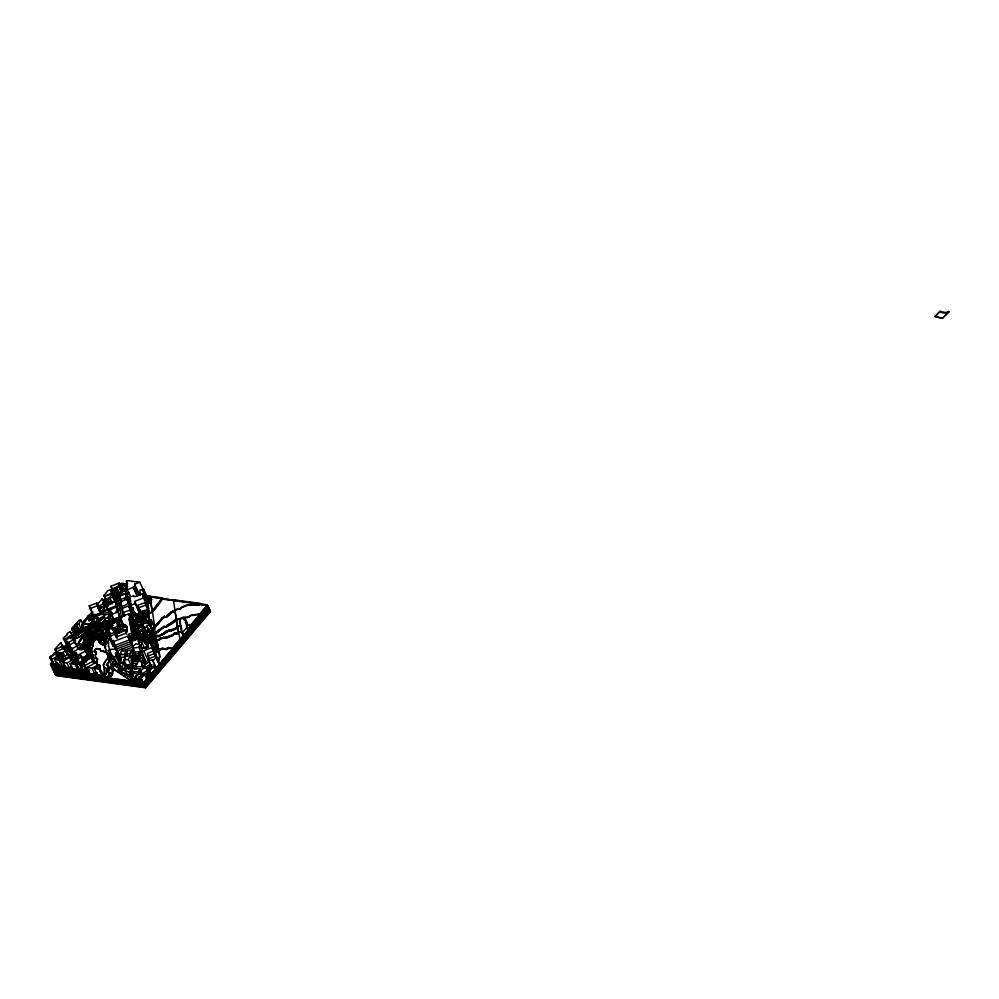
<?xml version="1.0" encoding="UTF-8"?>
<svg xmlns="http://www.w3.org/2000/svg" width="999" height="999" viewBox="0 0 999 999"><rect width="100%" height="100%" fill="white"/><g stroke="black" fill="none" stroke-linecap="round" stroke-linejoin="round"><path stroke-width="1.5" d="M137.937 628.271L137.899 626.011L138.599 626.098L137.937 626.885L139.648 627.222L141.558 625.037M149.425 667.02L149.375 666.196L149.538 668.98L147.864 669.48L147.765 665.896M137.737 624.3L137.088 625.087L138.162 627.335L138.811 626.548L137.737 624.3L136.014 624.075L138.299 619.555L136.95 622.901M138.262 621.59L138.049 621.141M52.972 669.33L107.78 677.185L110.165 673.151L108.466 672.914L108.329 670.591L110.29 666.021L114.423 660.551L111.226 656.693M108.466 672.914L108.329 670.591M89.498 651.011L88.262 652.459L88.686 654.545L88.474 652.909L89.71 651.46L89.473 648.026L87.775 647.789L89.361 644.555C88.886 639.323 94.006 635.227 99.026 636.8L102.535 640.059L104.608 640.471L101.149 638.748M89.71 651.46L89.473 648.026M90.709 651.598L89.473 653.046L90.122 655.356L90.572 647.439L88.874 647.215L90.235 645.092C88.774 637.549 103.284 634.377 100.387 642.07L105.02 643.93L104.932 642.345L103.871 642.282L108.479 630.943M90.572 647.439L90.921 652.047M108.054 630.044L104.483 638.836L102.61 638.548L99.263 635.814C93.943 634.24 88.087 638.373 88.499 644.018L86.688 648.376C89.423 647.677 88.599 651.498 87.238 652.322L87.263 653.671L87.025 651.872L88.262 650.424M88.474 650.873L88.599 649.05L86.688 648.376M93.894 657.704L93.956 659.328L92.994 654.894L91.084 654.22L92.407 652.672L91.608 648.925L93.232 645.004L91.533 644.78L91.771 644.118L94.905 639.71L96.453 638.998L99.9 640.384L98.889 642.282L100.437 643.918L105.095 645.779L105.145 642.794L104.096 642.732L108.704 631.393M93.232 645.004L91.596 649.15M108.541 671.041L114.423 660.551M134.64 615.958L134.54 612.649M134.753 613.099L134.103 613.935M149.375 666.907L149.375 668.643L147.715 669.143L147.715 665.784L150.474 664.872M108.504 646.166L108.604 642.707L107.717 642.807L108.604 642.707M143.307 622.589L143.307 624.75M143.556 621.878L142.382 619.855L142.944 618.693L141.134 618.868L139.098 622.29L141.571 622.527L142.395 621.291L143.469 623.538L142.632 624.787L141.458 622.365L137.737 622.002M118.019 609.028L118.232 609.477M124.887 591.008L124.975 589.31M125.025 589.422L124.937 591.121L126.786 589.66M154.108 627.547L154.208 624.125L155.432 635.664L147.365 640.559C145.042 641.233 143.918 638.848 146.99 639.76L150.999 636.713L145.392 638.249L143.082 637.961L139.885 640.059L139.51 639.273L142.707 637.175L139.423 635.364L138.411 631.68M97.353 659.79L97.427 658.591C94.93 657.467 95.629 658.965 97.64 659.04L96.828 662.237L96.129 661.238L97.577 660.239M111.538 669.305C116.021 670.766 108.654 669.318 112.425 666.296L112.85 667.195L114.61 665.159L114.173 664.26M111.751 669.755C110.789 666.845 122.465 656.755 112.475 666.408M130.095 606.156L130.494 604.807M158.591 661.813L158.853 658.441L158.541 661.7M141.071 645.017L141.196 646.49L141.284 645.466M149.076 600.362L148.951 598.851C145.891 595.816 147.552 604.682 149.076 600.362L148.951 598.851M105.057 647.427L105.357 643.244L104.308 643.181L108.916 631.843M111.688 655.631L107.88 655.694L105.382 648.101L105.782 644.143L104.733 644.08L109.553 633.191M85.315 649.288L87.013 649.512L85.964 651.723L87.225 649.962L85.315 649.288L87.675 643.481C87.163 637.35 93.943 633.491 99.388 634.964L104.758 638.174L99.6 635.414C94.156 633.94 87.375 637.799 87.887 643.93L85.527 649.737M83.516 621.49L83.566 623.451L83.516 621.49L92.42 612.35M89.685 648.476L87.987 648.239L89.573 645.004C89.098 639.772 94.218 635.676 99.238 637.25L101.361 639.198M119.718 616.783L116.446 607.117L109.94 609.677L111.189 614.585L113.399 619.23L119.718 616.783L116.446 607.117M135.477 623.189L135.689 621.478L137.163 621.628L135.477 623.189L137.088 626.323L138.811 626.548M86.901 648.826L88.711 644.467C88.312 638.823 94.156 634.69 99.475 636.263L102.835 638.998L104.695 639.285L104.308 638.786M101.536 673.426L101.498 671.628L101.536 673.426C103.546 678.109 105.407 670.953 104.171 669.18L105.395 667.744L104.383 669.63L104.408 674.063L103.059 675.699M107.555 676.735L109.778 674.013L109.952 672.689L108.254 672.464M103.983 675.824L106.306 673.114L106.418 669.917L107.642 668.468L108.067 665.309L106.369 665.072L109.503 660.439L109.927 661.35L111.064 660.114L110.639 659.215L112.175 657.642L111.014 656.243M104.458 675.886L106.531 673.563L108.067 665.309M126.336 583.953L120.767 585.901L121.216 583.254L126.336 583.953L127.66 586.838M83.953 649L86.851 642.956L87.512 639.323L85.814 639.098L88.811 635.564L97.815 633.878L104.808 637.062L98.027 634.328L91.009 635.464M84.69 647.489L87.075 643.406L87.512 639.323M105.607 668.194C99.425 665.734 107.767 657.717 110.789 655.794M103.908 667.956L103.434 664.26M158.804 659.178L159.665 656.58L159.066 658.89M81.369 649.837L86.001 642.419L86.451 639.86L85.002 639.348M82.605 648.401L86.214 642.869L86.451 639.86M122.29 592.457L122.977 588.723L120.13 588.336M122.303 591.52L122.977 588.723L122.065 592.007M109.241 677.384L112.063 674.737L112.088 671.528L113.312 670.079L112.275 675.187L109.453 677.834L53.197 669.78M90.784 647.889L89.086 647.664L90.447 645.541C90.185 639.672 97.977 634.815 101.611 640.621M119.868 661.513L119.98 662.15L120.454 661.151M109.828 610.614L109.59 611.738L108.516 609.477L104.508 611.151M129.283 617.37L130.956 613.998L130.719 616.383M129.658 618.156L130.881 616.72L130.644 614.947M119.206 660.614L120.704 659.852M117.807 667.132L119.106 662.037L120.092 662.275M135.265 653.421L132.767 648.151L133.229 646.191L135.889 643.706L140.672 644.979L142.557 648.938M81.468 648.239L84.977 641.857L85.477 640.309L84.428 639.323L85.689 640.759L85.19 642.307L80.245 649.687M82.83 665.646L83.441 665.297L80.182 669.755M84.853 670.804L80.557 670.229L83.654 665.746M78.596 649.013L83.854 641.283L83.854 639.285L84.528 640.184C82.842 642.732 80.569 650.536 77.135 647.876M94.156 651.298L94.543 649.75L96.616 648.413L100.225 649.325L96.828 648.863L94.755 650.199L94.368 651.748L96.066 651.985L96.541 653.658L95.317 655.107L96.329 653.209L95.854 651.535L94.368 651.748M122.652 585.252C124.213 593.793 130.082 591.82 124.351 584.527M127.048 597.602L130.444 600.099L129.083 603.883L129.545 599.912M130.12 666.508L130.182 664.884L126.448 665.284M146.728 614.672L150.999 612.312L162.4 597.964L162.775 598.751L157.567 605.993L152.497 611.95L152.073 611.051M157.73 603.983L157.405 605.656L152.335 611.613M118.819 663.623L117.195 667.432L112.949 662.487M118.968 663.96L117.358 667.769L114.635 665.197M72.502 637.374L75.737 643.481L72.215 636.463L65.872 639.922L68.444 645.329L70.654 648.151L71.591 647.577M75.075 642.782L72.215 636.463M118.569 670.204L119.093 666.907L118.569 670.204L134.341 680.119M118.406 669.867L119.156 667.02M112.05 593.568L110.639 590.596L111.738 589.298L118.706 586.326L118.456 585.139L119.655 584.602L119.243 582.904L110.964 586.276L113.349 593.006M116.696 594.043C110.215 578.758 115.622 599.912 121.403 592.007L118.456 585.139M131.756 617.994L134.166 611.226L132.33 614.872L132.842 617.407L131.968 618.443L132.38 614.997L130.869 615.396M93.444 645.454L91.746 645.229L95.117 640.159L96.666 639.447L100.112 640.834M117.457 611.176L117.857 610.014L116.796 611.95M122.39 617.207L123.439 614.485L122.777 611.413M103.646 664.71L106.231 660.227L111.114 656.38M136.551 625.187C134.278 629.882 133.192 627.609 136.176 624.4M136.339 624.737L134.166 627.971M135.165 626.298L134.216 628.084M107.717 642.807L110.439 635.576M107.755 642.869L110.464 635.651M132.055 658.191L129.895 653.646L131.281 650.174L127.572 650.674L126.174 654.145L127.26 656.43M131.768 652.472L132.642 650.312M133.254 651.423L131.656 652.822L131.231 651.922L132.742 650.536L133.466 651.872M133.179 651.435L132.705 650.624M138.511 653.721L135.065 654.195L136.139 656.443L135.427 658.204L132.73 658.566L131.668 656.306L133.229 652.422L139.373 651.585L140.447 653.846L139.573 655.981L138.511 653.721L139.373 651.585M135.427 658.204L134.353 655.943L135.065 654.195M142.67 652.722L139.897 655.194L140.235 653.396M102.298 632.929L103.534 631.493L101.573 630.282L96.004 630.469L94.78 631.917L87.213 634.103L83.217 637.974L86.988 633.653L94.568 631.455L97.865 629.495L102.697 630.494L103.309 631.043L102.298 632.929L105.107 633.403L106.993 627.784L103.034 626.585L111.925 623.713M100.524 633.116L101.748 631.668L97.777 630.993L96.216 632.529L89.673 633.853L86.339 636.026L84.241 638.96L87.762 634.178L95.991 632.08L97.565 630.544L101.061 630.881L100.524 633.116L104.97 634.702L107.205 628.234L101.436 626.81L92.358 628.596L90.147 630.444C83.779 631.793 80.507 639.735 73.377 638.124M85.065 639.485L88.736 635.152L91.134 635.064C99.338 628.059 105.994 644.143 107.417 628.696L103.459 627.484L102.61 625.686L113.112 622.277L112.775 622.914M104.595 636.613L107.63 629.145M104.533 637.724L107.842 629.595M104.395 640.022L108.267 630.494M109.003 632.017L104.42 643.431L105.469 643.493L104.945 647.202L107.355 654.582L110.777 652.784M104.932 642.345L105.569 643.693L104.52 643.631L109.128 632.292L106.768 627.335L102.822 626.136L115.397 622.115L120.03 618.493L120.404 619.28L117.095 622.052M105.782 644.143L104.945 644.53L106.481 640.771M87.725 639.772L86.026 639.547L86.463 638.486L89.023 636.026L90.509 635.801M123.888 670.179L122.203 666.62L123.664 663.099L118.794 663.723L117.857 665.534L119.543 669.093L122.353 668.806L121.653 670.391L123.888 670.179L125.362 666.658L123.664 663.099M115.971 656.518L119.343 663.636L117.607 664.76L114.223 657.642L116.696 654.82L115.484 653.146L117.782 651.448L115.896 649.163L110.477 649.425L108.267 650.474L111.651 657.592M119.98 662.15L118.656 659.815L120.954 658.116L119.58 656.455M145.379 661.176L144.356 663.523L141.808 658.154L143.344 654.632M121.653 670.391L119.967 666.832L120.667 665.247L117.857 665.534M141.334 662.499L139.423 658.478L140.122 656.917L137.487 657.155L139.398 661.176M134.653 669.105L135.627 666.92L129.258 668.069L128.734 669.018M124.663 670.591L124.013 669.243L125.649 665.659L130.769 664.984L132.093 668.194M124.438 670.142L126.086 666.57L129.907 666.058M143.469 623.538L142.045 621.266L142.382 619.855M143.319 622.177L142.42 624.325M143.119 623.513L143.794 622.052L142.732 619.805M141.683 664.36L142.407 664.285L144.343 668.393L143.631 668.456L141.683 664.36L143.269 660.963L138.212 661.488L135.739 666.82L141.746 666.857L142.395 665.446L143.132 668.244M143.631 668.456L145.217 665.059L143.269 660.963M133.117 611.013C128.247 616.258 136.339 610.751 131.418 610.789L133.454 607.692M141.833 665.509L142.407 664.285M121.154 658.129L119.643 654.957L121.516 650.986L126.336 650.274L127.335 652.384M125.362 656.593L124.363 654.482L126.336 650.274M129.845 666.97L127.185 667.419L127.835 668.768L130.482 668.319L129.845 666.97L130.769 664.984M130.12 668.905L131.543 666.533L130.27 667.869L127.61 668.319M130.482 668.319L131.418 666.333M131.056 665.259L128.322 659.49L130.07 655.806L125.375 656.206L123.926 659.977L126.661 665.746L131.056 665.259L132.805 661.563L130.07 655.806M138.649 656.643L132.068 663.124L132.592 661.113M86.663 640.309L84.853 639.035L85.577 637.524L88.524 634.702L90.921 634.615C94.318 632.891 99.725 631.643 102.235 635.376M125.624 666.058L123.701 662L125.549 658.141M142.944 618.693L143.794 622.052M127.185 667.419L126.436 668.955L124.013 669.243M78.646 645.404L76.736 644.73L78.646 645.404L79.883 643.968C75.012 643.181 86.876 630.993 90.21 631.106L93.207 630.856L94.43 629.407C98.451 626.223 104.508 632.042 106.98 627.809M78.184 643.731L86.176 633.541L90.422 631.568L93.419 631.306L96.166 629.258L105.27 629.695M108.279 665.759L106.581 665.521L112.175 657.642M138.711 619.942L136.701 620.666L136.601 619.28L133.816 623.463L133.441 622.677L136.938 617.582L135.252 616.77L136.476 617.682M135.177 621.053L135.876 619.43M150.799 601.123L151.486 599.5M154.42 624.575L150.787 601.648L151.324 599.163L147.165 604.645L145.842 605.107M140.447 656.193L142.07 652.921M133.254 608.141L131.631 611.238L133.329 611.475M131.693 604.894L130.557 605.144L130.944 603.608M147.377 605.107L150.949 601.46M134.803 666.308L136.438 663.124L131.656 663.661L130.807 665.484L133.766 665.184L133.192 666.395L134.803 666.308L136.089 669.005M123.127 616.121L123.439 614.485M76.848 664.984L78.347 662.487L77.635 661.375M76.998 665.322L78.172 663.398M141.708 653.146L141.034 654.32L142.645 653.646M101.174 618.893L98.239 620.167L96.891 615.596L101.236 613.861L101.848 612.399L100.537 611.775L100.712 612.899L95.567 614.797M100.537 611.775L102.06 612.849L101.236 613.861M81.369 629.42L78.734 623.888L80.894 620.142L79.046 620.217L75.824 624L78.459 629.545L81.369 629.42L83.516 625.686L80.894 620.142M103.434 614.048L102.797 612.699L96.678 615.147L98.451 620.616L101.386 619.343L101.049 618.518L103.222 618.156L97.715 623.114L96.016 622.889L85.864 628.321L81.743 627.946L83.092 624.787L81.431 624.85M137.487 657.155L138.686 655.094L140.534 654.919M115.247 601.685L116.259 605.719L107.193 609.427L106.843 608.179L109.178 604.22L115.247 601.685L118.444 610.314L115.847 611.376M108.816 612.325L110.365 609.69M109.028 612.774L110.577 610.139M72.39 627.909L76.523 624.537L75.225 624.562L72.39 627.909L75.075 633.541L74.6 634.452M75.062 633.541L77.273 632.529L78.309 630.831L75.225 624.562M78.309 630.831L79.196 630.169L76.523 624.537M107.942 624.15L88.299 629.657L87.862 628.758L81.718 631.68L78.584 634.465L74.55 634.84L71.778 628.633L74.126 634.64L79.271 628.596M74.45 634.265L71.778 628.633M51.698 666.62L87.725 671.515L88.986 669.954L87.937 671.965M130.881 609.777L132.093 607.567L130.544 608.791M82.605 631.006L77.26 634.29L77.685 635.189L75.125 635.489L74.863 633.091L78.596 630.369L78.983 629.72L77.685 629.745L78.247 629.095L81.144 628.97L83.304 625.237L81.643 625.299M152.335 629.482L162.4 617.607L164.473 616.283L166.546 617.295L171.079 613.074L175.125 610.938L174.688 610.039L178.584 608.428L180.494 609.103L181.718 607.654L187.575 605.232L198.988 605.169L199.925 603.371L173.451 599.787L176.174 619.442M131.856 662.674L138.436 656.193M154.046 627.26L154.483 628.334L162.775 618.393L164.847 617.07L166.546 617.295M141.945 625.274L145.567 621.128L146.828 623.026M135.127 620.941L133.654 623.126M132.767 648.151L138.749 647.29L140.672 644.979M118.644 596.753L119.555 595.192L116.796 595.404L118.132 598.376L114.336 602.26M83.167 669.717L83.754 669.28L85.015 671.141L86.463 669.505L84.915 667.394M152.547 629.932L162.55 617.944L164.635 616.62L166.383 616.957L169.63 614.073M116.071 600.224L118.581 596.64L116.234 600.561L114.698 601.198L113.636 598.95L115.072 598.101L114.011 595.854L112.875 596.328M121.129 616.708C120.604 619.767 109.178 620.192 106.643 624.937M138.761 620.978L137.949 622.052L136.875 619.805L137.7 618.718L140.809 618.169L140.759 620.466L141.633 619.442M138.549 620.516L137.737 621.603L138.923 621.578M156.306 645.416L155.232 643.169L153.559 645.391L151.186 645.242M112.25 603.708L109.528 597.639L112.637 593.631L117.17 605.019L116.521 601.835L110.727 589.547L107.979 590.621L103.971 595.342L106.369 600.711L103.771 602.122L105.282 605.057L104.433 605.444M119.106 604.682L118.207 600.312L116.858 600.524L115.472 602.297L118.269 600.424M115.684 602.747L117.07 600.973L118.419 600.761M137.113 623.239L137.8 622.365L137.837 623.276M115.484 653.146L118.869 660.264L120.642 659.215L121.166 658.566L117.782 651.448M74.588 661.813L77.173 658.204M51.261 665.721L80.345 670.092L74.75 662.15L77.472 657.467L75.812 655.094M137.949 624.75L136.925 625.986L137.949 626.123M137.088 626.323L138.112 625.087M69.406 644.592L67.245 645.779L63.274 638.124L67.47 634.627L66.908 633.853L67.944 632.879L70.242 631.605L75.624 641.183L73.289 638.011M60.652 654.432L58.129 655.844L54.895 649.313L60.664 642.532L65.822 651.735M57.443 662.412L53.821 664.385L50.749 657.941L50.087 658.266L53.422 664.335L49.95 656.88L55.519 653.496L59.853 661.088L55.519 653.496M105.282 605.057L102.41 598.588L97.353 604.457L99.438 609.065L104.907 606.555L104.008 604.545L105.12 603.908L106.681 603.396L107.867 604.32L111.726 602.772L104.683 603.708M82.48 623.413L92.52 611.613M89.061 614.984L92.632 612.799M82.455 624.138L92.732 612.062M82.218 625.124L85.652 621.091M74.401 634.502L72.278 636.987L74.95 636.038M65.372 646.328L68.232 642.27M73.152 636.5L79.483 629.045M63.586 647.901L65.21 645.991M146.216 596.515L207.305 604.795L210.514 611.55L145.654 687.799L55.969 675.636L50.412 663.923L52.423 661.563M56.431 656.855L59.665 653.046M63.449 648.601L68.456 642.707M73.439 636.85L79.495 629.732M105.345 599.35L106.094 601.423L103.983 602.572L103.546 601.448L105.894 599.4M52.635 662.012L50.624 664.372L57.642 665.322L59.653 664.185M56.618 657.317L60.652 652.584M63.624 649.088L68.669 643.156M103.621 602.072L106.618 598.551M53.834 661.301L50.837 664.822L65.297 666.783L64.448 665.771M57.842 656.593L60.839 653.071M64.835 648.363L68.831 643.668M89.835 618.98L91.833 616.633M104.833 601.348L106.831 599M53.047 662.924L51.049 665.272L72.128 668.131M58.054 657.042L60.052 654.695M104.533 603.371L106.306 602.609M59.465 656.793L61.463 654.445M66.446 648.576L69.443 645.067M59.678 657.242L61.676 654.894M77.31 635.139L88.899 628.234L100.562 625.099L105.232 619.368L100.724 625.436L93.869 626.81L88.299 629.657M67.095 649.937L69.081 647.589M67.308 650.386L69.293 648.039M60.527 659.04L62.525 656.693M73.164 637.674C80.295 639.273 83.566 631.343 89.935 629.994L92.145 628.146L103.908 626.086L103.134 627.047L112.363 624.088M50.412 663.923L56.943 664.81L58.017 663.536M58.229 663.998L56.943 664.81M110.502 621.54L110.077 620.641L99.163 623.264L102.16 622.664L100.35 624.65L93.494 626.023L84.403 629.882L77.31 634.402M59.665 662.15L63.536 658.728L62.25 659.415M78.434 644.954L79.883 643.968M66.646 653.109L68.082 655.182L70.717 654.907L72.39 653.084L70.205 650.374M68.968 654.557L71.091 655.694L72.078 654.857M62.637 666.008L64.173 664.797M64.386 665.247L63.087 666.058M70.28 659.365L75.387 653.433M115.622 606.093L116.059 606.855L115.622 606.093L116.833 604.62L115.834 606.555M71.516 658.166L75.599 653.883M126.748 594.842L128.971 592.232L126.96 595.292M73.014 662.787L75.712 659.777L65.16 645.878M105.757 624.687L112.887 617.632L108.042 623.314M105.057 629.245L106.768 627.36M78.134 662.037L78.059 663.536M130.582 601.048L129.458 602.372L130.557 605.144M85.102 657.092C87.275 655.706 84.103 658.366 82.817 658.366M98.889 642.282L99.9 640.384M100.387 642.07L101.399 640.172M91.296 654.67L90.971 653.671L92.407 652.672M87.625 655.169L89.848 657.08L88.886 658.216L87.338 656.43L83.029 658.816L83.416 660.152L82.767 658.803L84.216 661.001L83.416 660.152M81.881 667.794L82.305 668.693L80.719 670.566L80.345 669.78M92.108 658.628C92.895 653.446 91.496 661.375 94.505 661.326M129.495 617.819L130.669 616.271M147.328 599.525L147.515 599.3M147.69 601.286L148.863 599.912M140.072 612.787L139.186 614.785L140.072 612.787L139.336 611.95L139.573 613.361M135.926 619.542L136.226 618.493M138.474 619.355L139.585 618.668M142.033 615.084C142.707 613.748 142.62 618.543 144.343 620.541C145.454 625.062 147.153 617.757 144.343 620.541M98.963 667.931L100.087 666.595L99.613 664.922L97.914 664.697L99.825 665.371L100.3 667.045L99.176 668.381M94.73 673.301L95.142 672.827M144.306 617.844L144.705 618.593L143.981 615.297M140.996 624.587L136.538 628.496L137.65 630.856C134.49 633.054 133.429 630.831 137.275 630.069M157.355 605.544L151.211 612.762L146.94 615.122M157.792 604.095L162.562 598.301L145.579 596.003M134.628 631.68L137.487 630.519M134.678 631.793L136.289 631.006M134.853 633.94L140.372 630.044L135.227 634.727L133.791 620.978M137.625 632.205L135.065 634.39M145.916 623.151L146.853 621.353L146.428 619.755L145.167 619.58L144.493 618.144M147.078 621.803L145.904 622.477M111.726 664.797L113.212 663.061M113.374 663.398L111.888 665.134L111.463 664.235M144.992 633.054L144.343 631.705L140.734 630.157L138.786 631.743L140.347 634.977L140.909 634.452L139.423 633.091M113.599 665.809L114.448 664.822M135.377 636.163L138.062 634.615L140.172 634.577L140.697 634.003L139.211 632.642L141.159 631.056L144.393 632.804M146.741 635.839L147.29 635.189L146.878 635.676M146.953 636.288L147.502 635.639L146.915 636.238L147.665 637.075L146.041 637.599L143.294 636.638L142.008 633.94L144.892 630.968L148.714 629.732L150 632.429M166.171 616.508L170.704 612.287L174.75 610.152M166.333 616.845L167.557 615.396M169.693 614.185L172.939 611.301L178.796 608.878L180.494 609.103M176.124 619.33L176.548 620.229L174.488 622.015L166.184 627.335L164.111 626.311L158.304 630.357L151.636 635.789L151.373 637.499M145.167 643.806L148.639 641.058M154.833 633.316L155.619 633.953L148.801 639.048L145.504 639.984M144.955 643.356L146.453 643.768L153.222 639.647L154.445 639.81L155.082 641.158L155.232 642.332L154.433 642.532M155.095 633.878L162.475 628.021L155.619 633.953M157.28 632.255L164.273 626.648L165.971 626.885L167.195 625.436M146.453 643.768L146.878 644.667L150.724 641.758L159.453 639.822L160.627 638.274L163.861 637.612M144.468 641.957L147.902 641.046L156.955 635.426L158.654 635.651L163.936 633.154L166.346 631.068L175.362 628.259L177.173 626.573L176.623 620.829L179.982 639.71L207.942 606.143M154.533 637.025L149.113 640.896M143.856 641.296L146.841 641.52L147.265 642.432L154.745 637.474L159.028 636.438L169.643 630.631L171.341 630.869L175.737 629.045L177.547 627.36L177.123 626.46L180.807 625.674L176.748 627.147L175.524 628.596M180.282 608.653L181.506 607.205L187.362 604.782C191.159 606.368 195.679 602.759 198.988 605.169M129.907 668.456L131.543 666.533M165.809 626.548L175.349 619.78L179.92 618.693C183.142 615.834 188.561 618.231 190.609 615.734L199.75 614.373L207.305 604.795M146.666 644.218L153.434 640.097L159.228 639.372L160.464 637.936L166.508 637.137L172.64 634.752L174.85 632.904L178.047 632.692L177.622 628.209M156.468 639.934L156.893 640.834L161.726 638.436L166.883 637.924L173.014 635.539L174.238 634.103L178.421 633.491L177.997 632.579L181.955 631.668L183.317 635.102L182.243 632.842L186.763 627.534L185.452 619.392L183.978 619.954L183.591 617.519L179.296 619.143L181.431 631.868L183.117 633.89M132.33 680.369L131.955 679.582L134.99 680.731L132.33 680.369L130.969 676.111L132.143 674.662L130.707 675.461L127.797 674.987L124.838 670.429L127.11 667.844L131.344 668.493L132.43 670.779M124.838 670.429L129.083 672.04L131.094 669.78L132.268 669.967L130.157 672.339L131.843 675.774L130.969 676.111M153.534 651.798L154.995 650.811M176.798 627.26L175.574 628.708L171.129 630.419M198.776 604.72L199.925 603.371M189.161 616.72L190.397 615.284L199.538 613.923M152.722 661.238L155.944 657.442L155.494 656.031L148.002 659.19L148.639 661.388L152.485 659.777L155.931 667.994L152.485 659.777M140.472 678.458L144.793 674.425L143.719 673.726L138.711 677.31L140.747 681.593L142.507 682.742L140.472 678.458L138.711 677.31M147.39 673.826L146.378 674.325L147.39 673.826L148.676 676.523L147.889 677.447L146.378 674.325M149.738 671.066L153.346 666.183L148.102 669.255L151.011 673.776L148.102 669.255M149.925 674.562L148.401 672.052L144.38 674.637L145.729 675.599L149.575 671.952L150.649 674.2L149.463 674.3L147.028 668.905L148.951 672.964M186.089 620.754L186.751 624.825L191.059 624.587L207.517 605.244L161.126 598.95M158.516 649.362L162.375 648.276L165.772 648.738L168.694 647.527L172.465 648.026L179.82 639.372M208.154 606.593L159.365 664.135M208.366 607.042L143.519 683.291L53.834 671.128M208.579 607.492L143.731 683.741L54.046 671.578M208.803 607.941L143.943 684.19L54.258 672.027M209.016 608.403L144.156 684.64L54.47 672.477M209.228 608.853L144.368 685.102L54.695 672.939M209.44 609.303L144.58 685.551L54.908 673.388M209.653 609.752L144.793 686.001L55.12 673.838M209.865 610.202L145.005 686.45L55.332 674.288M210.077 610.651L145.23 686.9L55.544 674.737M210.29 611.101L145.442 687.349L55.757 675.187M141.458 622.365L138.786 625.424L137.088 625.087M142.657 637.062L143.619 636.001L142.869 635.739M131.344 668.493L140.597 668.88L141.683 671.166M132.143 674.662L127.572 674.537L126.249 673.401M133.891 673.388L131.843 675.774M141.059 674.063L139.086 670.579L140.597 668.88M130.157 672.339L132.118 672.664L133.292 671.34L138.087 672.14L139.173 674.425M138.087 672.14L139.423 670.641L141.071 674.2M81.531 627.497L85.652 627.872L95.804 622.439L97.502 622.664L102.997 617.707M109.553 660.551L110.689 659.328L108.816 656.418L107.63 657.042L113.299 668.144L115.509 670.529L131.481 680.918L135.764 681.505L136.139 682.292L134.565 679.819L135.402 680.282M133.816 660.351L131.031 660.651L133.754 660.239L134.191 661.138L135.527 659.715L139.385 658.853M71.491 657.704L71.866 658.491L73.576 656.855L72.939 655.669M149.6 637.225L148.526 634.977L146.154 634.402L149.35 631.156L152.747 631.967L153.821 634.215L149.6 637.225L147.228 636.663L145.629 633.541L148.714 629.732M147.09 636.126L149.388 636.775L153.609 633.766M148.526 634.977L150.237 633.241L151.249 633.491L152.323 635.739M151.249 633.491L152.747 631.967M934.914 316.421L942.319 318.231L949.05 311.663L942.382 318.369L934.989 316.558L940.096 311.201C941.757 315.434 951.285 310.065 946.677 312.824M934.989 316.558L940.171 311.338L946.752 312.949M140.984 648.488L141.633 647.19M92.82 622.427L88.249 624.625L84.44 623.95L89.473 623.838L92.607 621.977M146.304 647.876L148.064 645.966M146.453 648.214L148.277 646.415M140.909 634.452L139.785 632.192L139.698 633.628L141.421 634.19L142.058 635.539L140.347 634.977M138.399 641.833L141.895 638.436L144.867 640.059L147.515 645.654L144.668 648.413L141.046 647.414L138.399 641.833L142.02 642.832L144.668 648.413M142.02 642.832L144.867 640.059M144.58 631.955L145.617 630.981L144.78 631.293L143.107 629.632L138.998 632.192L140.01 632.654L139.985 634.103L135.165 635.714L135.539 636.5L139.423 635.364M109.553 621.902L121.029 617.332M155.282 635.327L143.494 639.934L143.119 639.148L145.542 637.037L143.344 639.597M63.362 661.438L61.651 657.829L68.556 654.233L72.29 660.901L69.992 656.081L61.401 660.776M135.227 659.502L138.224 659.065M114.111 601.81L115.959 600.174L114.173 601.922M138.099 629.682L137.4 630.294L138.037 631.868L142.108 629.682M134.728 676.86L137.662 674.313L134.178 672.964L131.231 675.524L132.517 678.221L136.001 679.57L134.728 676.86L131.231 675.524M144.43 637.911L141.159 636.7C142.782 632.692 138.861 639.959 135.714 638.149M141.421 634.19L144.343 631.705M141.021 652.984L143.619 650.774L151.698 647.727L150.674 642.494L147.278 644.318L147.84 646.89L141.683 648.451L142.195 650.237L140.647 650.998L146.154 663.798L148.751 661.588M143.094 630.307L141.596 630.881M141.796 640.122L135.889 638.711L135.502 637.699L137.35 637.849L140.784 635.901L139.211 634.914M134.99 629.382L135.727 638.373L137.725 638.636L141.159 636.7M130.994 651.71L133.916 649.487L131.206 652.16M112 591.957L113.749 590.584M142.832 626.061L136.975 629.62L138.037 631.868M162.687 628.471L164.485 627.097L166.184 627.335M143.481 631.181L140.934 625.824L145.592 622.365L149.038 621.066L152.16 629.87L149.038 621.066M68.294 655.631L71.916 654.52L73.152 656.118M147.477 671.94L148.514 671.216L146.591 667.157L145.554 667.894L147.028 668.905M146.591 667.157L145.654 666.508L139.785 671.49L142.757 673.563L147.377 670.329L147.215 669.505M135.702 677.147L139.91 673.276L142.595 675.274L137.275 678.895C133.466 673.513 141.234 686.65 135.702 677.147L136.601 677.821M138.674 678.696L136.975 679.844L137.887 680.519M137.487 680.794L138.561 681.593L141.746 679.42M138.549 678.808L140.31 681.58L138.549 678.808L140.934 677.197M139.236 679.332L141.633 677.722M145.092 640.259L147.14 640.097L151.211 637.162L155.432 635.664M87.038 627.672L98.227 623.601M74.338 634.39C82.055 629.058 90.36 626.51 99.376 623.713M97.815 626.186L84.615 630.332L76.011 635.526L77.685 635.189M113.936 596.053L113.561 592.969L104.458 596.615L107.143 603.171L109.366 602.385L107.505 598.463L105.282 599.25M71.553 648.039L68.444 650.024L68.856 650.936L66.621 651.86L72.802 659.59M71.766 648.488L65.772 651.673M118.119 620.167L120.192 618.831L118.169 620.279M162.612 618.056L164.685 616.733M170.916 612.737L174.962 610.601L176.835 621.278M174.276 621.565L169.268 624.113L166.021 626.997L164.323 626.76M65.872 639.922L68.082 642.744L73.801 639.46L72.677 638.299M140.597 630.506L137.675 632.317M72.89 649.912L70.642 651.273L68.107 645.966L73.739 642.557L76.036 643.818L79.258 649.625M77.472 648.826L78.347 648.676M68.107 645.966L70.917 649.462L77.373 645.641M73.227 654.32L75.487 652.996M70.417 650.824L73.451 654.77L76.024 653.246M74.063 651.473L74.825 653.334L76.511 653.309L75.375 654.42L76.436 655.844L85.415 651.173L85.015 650.199L85.802 649.737L84.391 648.276L81.793 649.7L80.382 647.939L74.063 651.473L78.359 659.253L77.597 659.103M89.848 657.08L88.087 656.331L87.437 654.77L87.85 656.306L85.015 650.199M87.462 655.332L88.237 654.869L85.802 649.737M84.653 660.089L86.401 659.839L85.914 659.352M145.642 640.784L147.315 639.81L144.83 640.646M150.374 641.133L148.277 641.833L147.415 640.034L145.754 641.008L146.391 642.357M146.179 641.907L147.852 640.933M108.479 658.641L109.728 657.916M109.453 657.354L109.878 658.254L108.641 658.978L108.217 658.079M54.895 649.313L55.282 649.85L62.974 645.741M93.044 661.513L94.743 661.75L91.246 656.818L89.173 658.004L89.873 658.478M59.865 664.635L57.855 665.771L54.883 659.515L57.905 657.792L62.862 666.458M86.726 661.051L85.252 661.887L84.241 659.665L78.884 662.612L81.019 666.183L82.455 665.371L81.381 663.111L79.945 663.923M81.381 663.111L81.968 663.836L83.716 662.849L85.165 665.584L83.042 666.096L82.243 664.922L80.807 665.721M130.27 603.646L130.332 602.222M83.254 661.475L80.969 656.955L81.631 656.58L83.566 660.639L82.892 661.013M81.631 656.58L80.557 655.182L75.924 657.779L77.36 659.64L80.969 656.955M89.685 673.426L86.888 667.519L96.241 662.3L100.986 670.704L99.688 669.043M86.888 667.519L91.995 668.256L98.189 664.797M95.355 673.276L94.58 673.713L96.965 674.025M97.378 672.714L94.793 674.163L91.995 668.256M104.046 675.923L102.972 673.676L104.196 676.273L103.821 675.474L52.76 668.88M83.242 659.265L82.605 657.916L86.913 655.519L88.686 657.579L84.44 659.64L82.767 658.803M72.278 660.039L69.967 657.317L62.425 661.488L63.262 662.499L66.933 662.999L72.278 660.039L73.402 662.412M71.853 666.258L69.181 667.732L66.933 662.999M85.764 669.205L82.642 662.624L91.284 657.841L94.818 663.448M82.642 662.624L84.927 665.596L93.569 660.814M87.413 670.829L88.986 669.954M89.86 670.042L87.625 671.278L85.127 667.844M97.39 674.937L94.293 668.393L97.927 666.395L103.147 675.711L101.723 673.838M100 669.143L94.293 668.393M72.577 634.79L64.211 639.385L63.274 638.124M76.236 655.993L77.348 657.33M75.924 656.743L75.649 654.807M57.542 656.231L51.511 659.515L50.087 658.266M102.535 623.451L121.291 617.045M81.843 658.428L85.789 656.293M82.055 658.878L87.637 655.856M165.372 632.155L166.558 631.518M68.307 655.282L64.136 647.839L56.281 652.072L60.152 659.452L61.626 658.666L58.904 652.946L57.443 653.733M58.904 652.946L59.74 654.145L66.134 650.699M58.791 657.342L59.94 659.003L61.414 658.216L62.462 659.864L63.749 659.178M83.791 660.102L84.428 659.752M84.64 660.202L84.003 660.551L82.605 657.916M107.692 657.155L108.866 656.53M107.842 657.492L108.816 656.418M70.005 663.673L74.488 661.301L78.496 668.731L77.46 669.28L75.125 664.372L70.005 663.673L72.34 668.581M75.125 664.372L76.161 663.823M164.098 633.491L158.866 636.101L157.168 635.876M105.682 598.95L106.081 600.299L103.771 601.535L104.708 602.122M148.863 672.315L149.575 671.952M154.583 637.137L157.118 635.764L158.816 635.988M154.395 640.759L150.424 642.694L152.735 643.256L154.558 642.519L154.395 640.759L155.619 644.767L154.408 642.17L155.02 641.882M52.398 663.124L53.059 662.799L52.26 661.75M155.544 643.056L156.768 642.32L155.707 643.393M145.367 641.77L154.233 638.174L154.658 639.073L147.265 642.432M145.379 642.432L154.445 638.623M154.196 641.72L154.233 638.174M154.47 642.282L154.495 638.736L148.114 641.495M141.546 640.159L139.723 639.722L141.371 638.798M139.723 639.722L143.619 636.001M103.609 601.373L102.31 598.626M98.127 606.318L103.596 603.808L103.134 602.697L103.971 602.31M98.801 607.717L105.931 606.78M104.221 604.994L105.07 604.607M97.852 608.516L104.483 605.656M99.226 608.616L104.695 606.106M135.015 634.278L136.401 633.641M110.639 590.596L111.938 590.034M111.613 592.669L112.912 592.095M111.826 593.119L113.137 592.557L112.725 591.371M144.493 614.697L143.893 614.972L144.942 617.944L142.133 611.276L146.703 609.79L148.926 616.383L146.703 609.79M96.753 618.356L97.315 620.766L92.932 622.702L90.784 617.494L95.467 615.646L96.766 618.406L97.59 617.819L96.541 617.894M92.308 620.616L92.932 622.702M90.784 617.494L92.52 621.078L91.046 618.456M76.411 656.668L77.123 656.655M138.099 613.698L135.277 614.972L135.627 616.233L138.511 614.685L138.099 613.698L139.585 616.932M121.154 590.809L122.34 590.284L121.94 588.586M97.815 619.268L103.709 616.333L102.797 612.699M123.626 615.372L121.491 608.716L129.058 605.631C139.485 630.906 122.964 592.882 131.893 612.749M116.683 593.955L114.46 594.892L113.661 591.945M101.274 618.968L104.346 617.682L103.222 613.598L97.103 616.046M146.953 622.389L146.778 621.39L150.849 619.78L151.099 621.54L149.326 622.277L148.951 621.528M149.588 622.877L149.962 623.638L151.748 622.889L150.849 619.78M153.134 667.607L155.694 666.533M111.963 601.56L109.415 602.634L107.555 598.713L110.102 597.652M111.751 601.111L106.93 602.722M96.066 615.908L95.405 616.183L94.768 614.822L95.417 614.547L96.528 617.869M117.008 595.854L119.768 595.641M65.559 651.223L68.481 650.149M66.471 651.523L68.694 650.599L69.418 651.573M179.92 618.693L175.499 620.117L174.326 621.678L169.331 624.225M175.562 620.229L176.398 619.892M181.106 618.731L189.373 617.17M169.493 630.294L162.213 634.402M174.076 633.753L176.761 633.578M139.685 654.745L140.984 654.208L141.408 655.107M162.587 648.726L159.603 649.825L156.843 649.5L158.454 649.25L158.878 650.149L159.877 657.042M158.878 650.149L162.75 649.063L166.146 649.525L169.068 648.314L172.839 648.826L172.465 648.026M165.934 649.075L168.856 647.864L172.627 648.376L168.906 647.976L165.984 649.188L162.537 648.613M109.166 613.573L111.651 612.549M109.378 614.023L111.963 612.961M129.583 608.828L129.745 610.202L122.34 612.662M74.376 633.828L75.437 633.403M128.609 614.959L130.956 613.998M128.821 615.409L131.668 614.26L130.769 609.24M139.823 615.197L141.071 618.656L139.823 615.197L135.702 616.87L136.913 621.116M151.149 630.968L152.435 630.456L152.21 628.046L149.026 629.22L149.213 630.581L151.149 630.968L152.223 633.229L153.509 632.704L152.21 628.046M106.606 603.508L107.705 603.983L111.513 602.322L106.256 602.497L107.867 604.32M107.705 603.983L111.563 602.434M89.286 657.667L84.241 659.665L86.251 662.112M115.122 596.478L115.584 599.512M112.825 597.926L115.422 596.89L111.763 589.223M142.894 594.417L143.469 597.939L148.726 609.015L148.164 605.506L142.22 593.98L135.389 596.415L133.816 596.703L133.654 595.641L129.433 597.24L130.732 605.294L136.351 617.22L135.414 617.107M95.417 614.547L95.892 616.508L91.234 618.356L90.572 616.008L94.643 614.397L95.28 615.746M120.704 606.231C131.431 605.918 130.719 594.73 120.03 602.609L122.627 610.289M91.646 620.004L96.029 618.056L95.467 615.646M142.22 593.98L148.164 605.506M120.929 602.347L119.131 596.878L125.137 593.631L128.297 602.609L125.137 593.631M134.59 601.46L140.235 614.797L134.59 601.46L143.469 597.939M140.809 611.088L139.423 611.638L140.022 614.348M139.635 612.087L141.021 611.538M109.653 598.251L113.287 596.828M104.158 596.253L111.676 593.306L110.727 589.547M111.189 614.585L117.52 612.15M138.312 607.941L145.717 605.069L145.255 602.497L137.775 605.332L142.158 616.046L144.63 615.097M141.521 614.697L142.782 614.21M144.743 613.985L141.733 615.147L141.196 612.537M141.945 615.596L144.418 614.635M146.89 613.686L149.363 612.737L148.901 610.152M147.103 614.135L149.575 613.186L145.255 602.497M131.081 615.859L134.241 614.672L135.627 617.557M134.291 614.785L132.592 615.434M132.755 615.771L136.576 614.797M134.503 615.234L136.326 614.934L135.789 613.798L134.927 614.123M147.79 621.69L151.398 620.304L152.472 622.564L152.81 624.363L149.201 625.761M148.127 623.501L151.748 622.115L151.398 620.304M148.851 623.95L152.472 622.564M117.47 598.064L118.132 598.376M103.234 613.948L109.291 611.625L108.953 609.39L105.245 610.801L105.02 609.615L102.547 610.589L104.52 616.645M108.791 616.608L111.214 615.684L108.953 609.39M122.989 624.387L123.526 627.147L121.741 623.413L120.579 616.932L129.383 613.573L131.294 621.216L130.182 621.628L132.617 635.701M112.3 626.81L111.526 622.502L118.132 619.992L119.293 626.473L118.194 626.885L118.731 629.62L115.36 630.744L115.946 633.978L109.94 636.226L110.814 641.083L113.386 646.49L115.584 645.654M110.452 636.076L108.416 627.797L111.726 626.535L111.214 623.726L117.82 621.216L118.681 623.014M111.751 623.738L118.357 621.228L119.206 623.026M121.541 620.416L118.819 621.453L120.217 628.408L119.056 628.696L119.618 631.38M116.696 622.664L121.691 620.754M119.193 622.24L122.053 621.153M129.258 618.543L131.593 617.657M128.796 619.38L131.319 618.418L130.457 616.62M129.72 620.354L133.679 619.48L133.092 618.244L131.806 618.106L132.542 615.322M131.968 618.443L133.254 618.581L134.003 627.634M129.858 640.209L134.291 638.523L131.731 633.116L129.333 619.83L130.432 619.405L129.383 613.573M119.455 630.232L117.582 626.385L117.345 625.087L118.444 624.675L117.82 621.216M121.741 623.413L122.84 622.989L123.314 625.586M129.945 620.804L133.891 619.929M115.36 630.744L114.51 628.933L112.313 629.782L112.075 628.483L117.582 626.385M118.831 625.948L123.152 624.3M130.794 622.614L134.753 621.74M126.374 626.548L125.512 624.75L119.93 626.785L123.164 625.399L124.163 627.384L123.701 624.8L122.602 625.212L121.89 621.278M131.006 623.064L133.554 621.553M114.311 629.757L119.68 627.747M129.758 623.913L132.642 622.814L131.781 621.016M114.373 629.894L118.494 628.321M126.673 627.984L126.299 625.836L126.598 627.847M123.451 627.01L124.625 626.735M121.341 628.721L121.603 630.082L121.304 628.633L126.436 626.685M120.891 630.419L121.516 628.483L121.741 629.782M120.255 630.893L120.017 629.595C121.778 627.622 120.28 631.743 122.028 629.77L121.791 628.471M113.786 632.08C117.557 629.595 119.992 629.969 121.391 630.244L121.154 628.945M113.849 632.217C122.203 625.524 120.13 634.115 119.031 630.544M109.59 634.278L115.097 632.18L114.51 628.933M122.028 628.359L122.265 629.657L115.659 632.167M117.045 631.843L117.894 631.193L118.132 632.492M117.245 638.211L116.471 632.467M120.517 629.432L119.905 631.368L119.668 630.069M119.468 631.68L118.619 632.317L119.168 630.244L119.405 631.53M125.737 629.557C100.824 642.407 129.383 622.602 126.349 632.729M133.466 637.512L131.656 627.459L133.854 626.623L132.805 620.779L131.094 617.182L132.143 623.014L131.044 623.438L133.441 636.725L130.145 637.986L131.131 643.493L115.722 649.362L113.024 640.247L110.814 641.083M117.532 631.668L116.92 633.603L116.646 632.217M126.361 630.069L116.458 633.853M116.646 637.874L115.447 634.128L115.971 637.05L125.874 633.279L125.699 632.305L127.348 631.668L126.299 625.836M122.078 649.075L122.939 650.873L132.842 647.102L129.42 639.897L128.434 634.377L131.731 633.116M132.58 634.927L129.283 636.176L130.282 641.695L114.873 647.564L113.874 642.045L111.676 642.894L109.815 632.554M127.922 637.437L133.204 635.426L134.128 637.362L128.784 639.248M128.896 637.162L133.117 635.564L132.255 633.766M128.272 637.699L133.766 635.614M114.735 643.856L112.525 644.692L112 641.733M135.539 637.512L134.64 637.861M114.011 645.754L129.42 639.897M129.92 640.347C132.73 636.288 133.254 643.331 132.567 639.348M132.792 640.834L135.052 640.122L134.403 636.75L135.052 640.122M88.074 618.531L89.985 617.807L89.548 615.584L87.537 616.333L88.074 618.531L89.148 620.779L91.046 620.054L89.548 615.584M146.179 619.068L143.269 612L146.453 610.789L149.625 618.793M147.153 617.544L149.276 616.733M181.431 631.868L182.043 631.643L180.919 625.536M140.934 625.824L142.657 626.835L143.806 626.398L147.253 633.828M149.188 630.993L149.35 632.017L146.641 625.636L149.613 624.512M145.941 631.718L144.031 627.697L146.816 626.648M146.141 631.318L144.992 631.743L143.269 630.731M185.052 622.202L186.513 621.653L185.452 619.392M151.985 664.71L147.715 665.784M124.763 598.988L128.297 597.664L125.662 590.309L118.394 593.044L120.467 599.238M118.819 595.754L126.086 593.031L125.662 590.309M110.489 618.369L108.654 613.823L103.846 615.609L105.844 621.803L109.353 620.566L108.029 617.257L109.203 615.671L110.489 618.369L109.316 619.954M144.543 616.608L147.265 615.596L146.803 613.149L143.918 614.31L147.415 622.752M119.718 599.8L125.886 597.514M130.732 605.294L134.977 603.721M135.14 614.572L137.063 613.861C139.523 616.158 140.697 614.198 140.884 617.457M136.938 614.972L139.81 613.898M92.795 613.411L93.207 616.196L89.223 605.894L96.94 603.034L100.549 610.876L102.547 610.751M89.635 608.678L97.353 605.819L96.94 603.034M95.779 615.247L100.924 613.349L100.512 610.564M158.179 661.837L157.83 659.053L153.958 650.911L147.402 653.321L149.625 660.177M143.819 613.935L146.803 612.849L146.453 610.789M147.69 656.093L154.308 653.683L153.958 650.911M139.997 616.408L135.852 618.868M139.373 618.219L138.574 619.043L140.859 618.206L138.736 621.753L136.863 621.665L138.074 619.78L136.875 619.805M76.224 635.976L74.376 636.088L76.061 635.639M137.562 619.954L136.538 620.329L136.176 617.882M103.621 607.267L99.425 607.429M130.394 596.353L127.335 589.885L126.448 581.206L127.947 580.669L139.81 582.28L145.941 595.204M139.148 595.566L134.84 586.513L134.603 584.128L139.81 582.28M127.335 589.885L134.84 586.513M139.673 594.805L140.597 594.73M104.558 619.105L108.029 617.257M113.112 622.277L115.097 621.715M105.844 626.885L112.575 624.537M106.069 627.335L112.787 624.987M116.758 623.613L119.418 622.689L117.957 619.83M106.281 627.784L112.999 625.449M106.493 628.234L110.564 626.81M110.777 627.26L106.706 628.683L104.995 625.074M106.918 629.133L109.64 628.184M107.13 629.582L109.853 628.633M110.065 629.095L107.567 630.481M155.856 646.016L153.771 646.74L154.071 650.499L155.145 652.747L157.23 652.022L155.856 646.016L157.23 652.022M154.845 648.988L156.918 648.276M129.97 607.367L129.533 603.571C131.518 603.371 128.921 607.854 129.57 603.671M154.071 650.499L156.156 649.775M146.054 605.556L147.477 605.069L147.615 605.719M131.681 611.5L130.981 609.69M112.612 622.577L108.092 624.487M147.415 640.034L144.942 640.871L145.579 642.22L148.064 641.383M83.566 628.721L83.129 627.822L87.974 626.46M75.125 635.489C74.5 628.658 94.917 625.486 99.226 623.376M89.997 628.708L88.137 629.32L93.706 626.473L95.405 626.698M145.579 603.483L148.027 602.722L147.465 597.564L143.606 589.46L139.922 590.084L140.359 594.33M142.008 633.94L144.768 634.889L146.378 634.377L147.665 637.075M83.192 627.934L86.101 627.072M100.849 625.449L93.244 627.996M110.127 620.754L102.373 623.114L101.948 623.988M147.652 669.03L149.538 668.98M170.916 636.001L165.559 637.837L161.501 637.986M156.506 640.559L154.92 640.821M157.917 640.159L156.743 640.496C161.626 660.576 152.635 623.688 156.98 642.782M155.082 641.158L156.668 640.908M147.727 637.824L144.955 638.361M181.955 631.668L175.012 633.241L172.852 635.202L165.509 637.724M105.594 624.35L101.011 625.786M129.483 602.897L130.619 602.647M191.059 624.587L186.751 624.825M119.293 660.252L120.754 659.964M120.916 660.302L119.143 660.501M74.913 635.039L77.148 634.802M126.174 654.145L129.895 653.646M131.668 656.306L134.353 655.943M132.517 658.116L135.215 657.754L135.926 655.993L139.173 656.031M136.139 656.443L138.436 656.131M139.423 658.478L141.808 658.154M118.419 654.47L119.955 654.295M131.331 659.24L135.152 658.928L135.527 659.715M131.543 659.69L138.386 659.402M131.194 661.001L139.46 660.077M134.028 660.801L139.523 660.189M134.191 661.138L139.685 660.526M123.926 659.977L128.322 659.49M121.666 653.758L119.593 653.983L120.38 655.194M119.643 654.957L124.363 654.482M124.65 656.992L121.603 657.28L119.131 662.437L123.701 662M119.967 666.832L122.203 666.62M141.995 620.666L143.369 621.016L142.008 617.882M142.208 621.116L144.006 620.953M103.809 610.789L98.639 610.202M85.864 628.321L83.404 628.383M75.824 624L78.734 623.888M77.91 630.194L79.196 630.169M114.011 595.854L117.02 595.904L115.222 598.289L116.171 600.624M111.151 654.507L107.355 654.582M111.476 655.182L107.88 655.694M104.62 605.669L106.718 605.819M106.881 606.156L104.833 606.118L104.346 604.383L104.67 605.781M145.729 597.04L146.403 597.514L145.392 596.64M147.465 597.564L145.941 597.489L142.095 589.385M152.26 647.489L154.633 647.652M150.499 642.844L155.232 643.169M102.085 632.479L104.883 632.954M136.551 625.436L135.876 623.214M121.054 592.732L121.803 592.807M103.734 611.5L101.935 611.301L107.58 603.995L112.288 603.546M123.839 615.821L124.875 615.933M123.876 588.848L127.71 589.36M120.355 588.786L123.414 589.198M145.367 595.554L149.813 596.153L150.337 598.638L151.698 599.949M149.862 596.266L162.4 597.964M162.612 598.413L173.564 600.449M150.699 598.364C146.653 597.464 143.394 594.892 150.487 597.914L151.536 599.612M193.818 603.808L207.73 605.694L187.612 629.345L186.301 621.203M127.26 598.051L128.072 597.739M141.059 612.574L140.397 611.638M141.508 615.796L141.833 616.67L140.659 614.56L138.836 614.235M138.112 614.647L140.884 615.009L141.721 616.246M98.851 610.651L100.549 610.876M135.464 617.22L136.314 617.345M145.379 620.029L144.93 619.118L146.641 620.204M113.324 622.739L110.839 623.576M169.43 630.182L171.191 630.531M135.864 638.074L137.562 638.299M100.312 632.667L104.758 634.253M102.01 634.927L104.645 635.489M158.729 649.812L159.665 649.937M100.175 641.608L104.808 643.481M98.676 641.833L103.247 645.067M77.959 643.281L79.658 643.506M103.884 651.011L100.487 650.549L106.843 652.896L104.096 651.46M92.994 654.894L90.971 653.671M92.545 657.105L91.596 655.132L89.823 654.707M91.596 655.132L88.961 655.307L90.884 655.981M69.393 655.144L70.929 655.356L72.39 653.084M131.756 666.982L130.931 666.445M93.319 662.125L94.655 663.386M54.883 659.515L59.89 660.189M103.696 667.507L105.395 667.744M100.012 671.84L101.711 672.077M51.486 666.171L80.507 670.117M51.911 667.082L89.048 672.077M102.497 673.938L102.972 673.676M52.123 667.532L89.261 672.527M52.335 667.981L89.473 672.976M52.547 668.431L97.178 674.475M132.118 679.919L135.514 680.369L134.615 679.932M132.168 680.032L134.828 680.394M53.409 670.229L131.643 681.268L113.998 669.043M53.621 670.679L135.926 681.842M132.28 618.856L133.466 619.03L134.465 631.343M133.242 620.879L134.428 621.066M134.54 621.291L133.342 621.103L131.905 618.069M135.727 638.373L141.821 639.922M135.876 636.263L136.101 639.16L141.708 640.496M136.101 639.16L141.895 640.946M948.163 311.326L949.05 311.663M102.61 625.686L103.908 626.086M140.122 634.527L141.646 635.027M143.082 636.188L145.542 637.037M149.163 599.3L147.352 598.189M103.034 644.617L104.883 645.329M142.62 637.15L140.996 636.351M138.786 631.743L139.785 632.192M135.827 681.181L138.499 682.617L143.294 682.841L159.528 664.472L159.053 663.086M118.357 669.755L119.955 670.704M137.937 682.08L134.291 680.007L134.99 680.731M119.892 670.591L127.035 675.212M145.954 644.73L148.252 646.078M131.543 678.096L129.808 677.285M134.503 680.456L131.493 677.984M129.645 676.947L123.389 672.914M147.59 670.566L148.514 671.216M138.324 615.097L137.063 613.861M134.59 615.846L137.7 614.947M145.355 596.403L146.191 597.065M61.588 646.328L62.875 648.851M83.354 623.001L84.653 624.4M79.271 664.46L78.771 663.948L82.455 668.743M75.237 643.706L76.374 644.867L72.615 636.925M145.629 633.541L146.378 634.377M154.633 668.893L153.346 666.183M139.548 612.399L140.285 613.236M67.158 652.297L69.168 654.695M66.246 651.073L63.536 647.789L63.836 648.339M66.409 651.41L67.208 652.409M108.267 650.474L114.223 657.642M111.438 657.142L117.607 664.76M119.106 656.068L121.166 658.566M73.576 656.855L78.983 664.397M75.624 663.074L72.64 659.253L74.75 662.15M82.305 668.693L83.329 670.054M79.733 664.41L81.019 666.183M80.682 666.221L79.433 664.797M61.651 657.829L63.237 659.852M68.556 654.233L69.992 656.081M114.236 664.372L109.878 658.254M79.283 663.686L75.924 657.779M83.566 660.639L80.557 655.182M85.552 668.743L88.049 672.177L84.927 665.596M49.95 656.88L50.749 657.941M100.599 672.027L101.324 672.976M77.385 658.653L78.659 660.526M94.43 662.936L93.769 662.187M62.999 652.397L65.26 657.105M71.416 657.617L71.091 657.267M60.152 659.452L55.282 649.85M88.237 654.869L84.391 648.276M81.219 667.02L80.832 666.558M94.53 661.301L95.542 663.036M107.63 657.042L108.267 658.191M112.437 593.144L112.85 593.955M91.858 619.755L92.52 621.078M93.094 655.569L93.544 656.48L92.782 654.445M96.603 661.788L98.127 665.147M84.028 638.511L84.64 639.772M83.217 637.974L84.066 639.747M91.121 656.493L90.659 655.531L91.458 658.141M183.591 617.519L184.665 619.78M186.763 627.534L187.824 629.795L186.513 621.653M179.296 619.143L180.369 621.39M172.777 610.963L173.152 611.75M175.349 619.78L175.724 620.566M170.704 612.287L171.079 613.074M174.113 621.228L174.488 622.015M176.586 626.81L176.96 627.609M169.48 613.736L169.855 614.522M175.362 628.259L175.737 629.045M176.548 633.129L176.923 633.915M167.395 615.059L167.77 615.846M174.85 632.904L175.225 633.691M173.863 633.304L174.238 634.103M164.473 616.283L164.847 617.07M170.966 630.082L171.341 630.869M172.64 634.752L173.014 635.539M157.567 603.646L157.942 604.432M167.033 625.099L167.407 625.886M169.268 629.845L169.643 630.631M157.193 605.207L157.567 605.993M162.4 617.607L162.775 618.393M170.704 635.551L171.079 636.338M169.43 635.926L169.805 636.713M164.111 626.311L164.485 627.097M166.346 631.068L166.721 631.855M150.487 597.914L150.861 598.701M150.337 598.638L149.9 597.739L150.412 600.861M150.362 600.749L150.787 601.648M165.16 631.705L165.534 632.492M166.508 637.137L166.883 637.924M146.266 595.679L146.578 596.353M158.716 621.94L159.091 622.727M163.936 633.154L164.311 633.94M165.347 637.387L165.722 638.174M148.027 602.722L144.168 594.617L143.606 589.46M157.205 623.339L157.58 624.138M168.694 647.527L169.068 648.314M162 633.953L162.375 634.74M163.649 637.162L164.023 637.949M155.981 624.787L156.356 625.574M158.304 630.357L158.679 631.143M145.717 605.069L149.575 613.186M161.351 637.649L161.726 638.436M165.772 648.738L166.146 649.525M155.032 626.273L155.407 627.06M160.464 637.936L160.839 638.723M134.603 584.128L139.51 594.467M158.654 635.651L159.028 636.438M151.748 622.115L152.81 624.363M151.099 621.54L151.748 622.889M146.803 612.849L150.1 621.54L147.265 615.596M159.228 639.372L159.603 640.159M156.955 635.426L157.33 636.213M133.292 587.062L137.587 596.116M162.375 648.276L162.75 649.063M133.367 587.749L137.05 595.504M149.962 623.638L149.051 621.565M157.705 639.71L158.079 640.496M152.435 630.456L153.509 632.704M150.2 626.198L150.175 626.423M143.269 612L145.529 616.745M154.37 636.688L154.745 637.474M142.133 611.276L144.318 615.871M155.182 640.434L155.557 641.221M159.44 649.487L159.815 650.274M145.567 621.128L146.641 623.388M126.448 581.206L127.672 583.791M139.698 609.378L141.621 613.436M153.147 638.124L153.521 638.923M146.641 625.636L150.075 633.029M150.237 633.241L151.299 635.501M152.547 638.373L152.922 639.16M153.222 639.647L153.646 640.546M143.094 620.054L143.144 620.554M139.673 613.948L135.352 615.022L134.915 612.337M140.759 616.683L140.672 617.007M150.462 637.35L150.837 638.136M124.276 584.84L126.923 590.421M139.086 615.983L138.799 615.347M139.273 616.533L139.336 617.007M149.95 640.234L150.724 641.758M150.674 642.494L155.807 653.309L156.831 658.541L151.698 647.727M130.569 600.686L129.495 598.438L130.632 602.01M148.639 638.711L149.013 639.497M142.657 626.835L145.205 632.192M148.901 640.446L149.276 641.233M126.086 593.031L128.297 597.664M135.789 613.798L136.064 614.81M129.071 600.049L130.132 602.297M148.476 640.721L148.851 641.508M138.149 619.73L138.074 620.416M154.308 653.683L159.153 664.21L155.944 657.442M129.196 601.398L130.669 604.145L129.745 604.02L127.697 599.625M129.246 601.922L130.457 604.557M137.512 619.842L137.775 621.853M144.768 634.889L146.041 637.599M146.99 639.76L147.365 640.559M148.002 642.157L148.426 643.056M119.243 582.904L123.426 591.483M119.655 584.602L122.34 590.284M128.334 603.221L130.257 607.267M144.693 637.799L145.117 638.698M135.714 619.093L136.089 619.88M145.292 639.535L145.667 640.322M140.734 630.157L141.371 631.505M147.278 644.318L148.564 647.015M146.778 643.606L147.203 644.505M118.706 586.326L121.403 592.007M134.965 620.604L135.34 621.39M142.77 636.962L143.082 637.961M129.745 610.202L131.668 614.26M132.467 616.62L132.842 617.407M133.991 622.077L134.365 622.864M140.285 636.313L140.659 637.1M130.507 615.933L130.881 616.72M141.209 638.461L141.583 639.26M116.483 587.3L119.181 592.969M134.952 625.849L135.327 626.635M116.433 587.499L119.131 593.169M137.462 631.868L137.837 632.654M116.321 587.687L119.018 593.356M116.159 587.874L118.844 593.543M115.984 588.024L119.493 595.354M137.899 634.278L138.274 635.064M115.822 588.124L118.519 593.806M134.403 627.384L134.778 628.171M136.076 630.556L136.451 631.343M115.559 588.236L118.257 593.906M130.432 619.405L133.854 626.623M115.322 588.299L118.019 593.98M114.947 588.399L117.645 594.08M119.131 596.878L121.553 601.96M114.76 588.411L117.457 594.093M136.239 633.304L136.613 634.09M137.887 637.599L138.262 638.386M114.448 588.461L117.133 594.143M129.333 619.83L131.893 625.237L134.291 638.523M134.703 631.068L135.077 631.855M148.002 659.19L151.211 665.946M137.35 637.849L137.725 638.636M143.619 650.774L151.848 668.144M120.03 602.609L121.304 605.307M131.656 627.459L130.794 625.649L133.004 624.812L131.943 618.98M116.396 595.804L117.645 598.326M135.477 637.387L136.026 638.411M110.964 586.276L113.124 590.809M121.491 608.716L124.663 615.484M132.917 633.803L134.128 637.362M141.895 652.634L147.028 663.448M113.824 594.068L115.684 597.989M140.647 650.998L144.493 659.103M111.488 590.222L112.899 593.194M113.486 594.293L115.347 598.214M123.289 614.747L123.714 615.646M138.749 647.29L141.246 652.559M111.364 590.259L112.775 593.231M122.914 615.671L123.289 616.458M145.654 666.508L146.94 669.218M146.703 669.13L149.301 674.387M116.259 605.719L118.444 610.314M146.703 669.867L147.989 672.564M120.579 616.932L121.428 618.731M128.434 634.377L131.856 641.583L132.842 647.102M129.533 637.587L128.684 635.776L113.274 641.645L114.123 643.456M147.153 674.812L148.214 677.06L146.803 677.846L145.729 675.599M142.395 665.446L143.694 668.181M109.528 597.639L112.125 603.109M125.699 632.305L126.561 634.103M144.793 674.425L146.816 678.708L143.719 673.726M120.055 624.038L120.479 624.937M131.281 650.174L133.441 654.72M118.444 624.675L120.217 628.408M103.971 595.342L105.257 598.051M106.094 601.423L105.657 600.511L106.768 603.846M109.94 609.677L111.588 613.149M117.345 625.087L119.118 628.821M118.819 630.706L118.981 631.855M118.606 630.869L118.769 632.017M141.271 678.558L145.654 687.799M109.291 611.625L111.214 615.684M118.382 631.031L118.581 632.242M104.745 603.121L105.12 603.908M118.169 631.181L118.344 632.33M106.843 608.179L107.942 610.476M117.745 631.505L117.907 632.654M117.32 631.83L117.482 632.979M103.134 602.697L104.907 606.555M108.679 615.846L109.965 618.556M125.112 650.474L127.123 654.707M108.916 616.932L110.202 619.642M111.526 622.502L112.388 624.3M116.633 633.616L116.396 632.317M111.214 623.726L112.075 625.524M115.097 632.18L115.946 633.978M137.275 678.895L138.561 681.593M108.067 617.869L109.353 620.566M133.292 671.34L134.378 673.626M138.099 682.417L135.976 681.955L135.302 679.919M112.075 628.483L112.924 630.282M131.094 669.78L132.18 672.065M102.335 610.302L104.47 614.635M132.118 672.664L133.204 674.949M108.204 623.651L105.419 624.924M105.132 618.306L105.844 621.803M101.848 612.399L102.135 613.086M103.709 616.333L104.346 617.682M108.416 627.797L109.278 629.595M129.083 672.04L130.707 675.461M97.353 605.819L100.924 613.349M125.649 665.659L126.299 667.02M115.896 649.163L117.02 651.535M117.258 652.097L120.642 659.215M100.624 617.619L101.386 619.343M116.696 654.82L120.255 662.612L119.106 662.037M96.678 615.147L97.328 616.495M100.35 624.65L100.724 625.436M96.029 618.056L97.315 620.766M89.223 605.894L91.596 610.901M93.319 619.143L94.693 622.04M103.871 642.282L104.52 643.631M90.572 616.008L91.883 619.705M95.192 626.248L95.567 627.035M89.985 617.807L91.046 620.054M93.494 626.023L93.869 626.81M87.537 616.333L89.148 620.779M112.275 672.889L112.575 673.626M87.924 626.348L88.349 627.247M88.736 627.896L89.111 628.696M85.652 627.872L86.026 628.658M90.509 649.737L90.772 650.424M96.241 662.3L99.038 668.206M84.853 639.035L85.215 639.797M97.927 666.395L101.024 672.926M88.387 648.601L88.586 649.288M91.246 656.818L92.308 659.065M76.136 625.187L78.809 630.819M90.909 656.043L91.421 657.567M91.284 657.841L93.781 663.099M87.013 649.512L87.188 650.287M74.6 626.897L77.273 632.529M73.864 627.409L76.536 633.041M86.913 655.519L87.55 656.88M72.964 627.434L75.637 633.066M72.677 627.896L75.649 633.853M70.242 631.605L72.065 635.451M86.501 669.467L85.39 670.779M69.893 636.263L71.116 638.823M81.968 663.836L83.042 666.096M76.249 652.984L77.472 655.544M77.085 655.519L78.409 658.191M75.537 653.321L77.373 657.18M75.337 653.096L77.51 657.679M76.436 655.844L78.446 660.077M77.36 659.64L79.945 664.859M73.701 652.06L76.136 657.192M68.082 642.744L70.654 648.151M70.917 649.462L73.451 654.77M76.648 661.375C78.946 661.326 76.598 666.433 75.787 663.411M71.641 653.958L71.953 655.007M64.211 639.385L67.245 645.779M74.488 661.301L76.823 666.221M70.717 654.907L71.091 655.694M69.967 657.317L71.091 659.69M64.136 647.839L66.858 653.558M60.664 642.532L62.937 647.327M61.626 653.134L63.349 656.693M62.974 659.377L64.373 662.262M59.74 654.145L62.462 659.864M63.262 662.499L65.509 667.232L62.425 661.488M57.905 657.792L59.091 660.302M50.45 656.293L51.598 658.728M87.437 654.77L87.837 655.619M98.289 606.468L99.013 608.166M138.674 633.691L139.261 635.027M88.474 654.095L89.186 655.756M136.538 628.496L136.975 629.62M108.466 646.091L110.352 651.523M106.156 600.262L107.143 603.171M108.654 613.823L109.203 615.671M145.879 617.494L146.428 619.442M100.012 648.875L100.699 650.998M95.105 654.645L96.004 658.416M97.702 617.869L98.451 620.616M146.528 619.805L147.365 622.552M112.138 614.31L113.399 619.23M129.058 605.631L129.458 607.542M122.989 611.863L124.051 616.271M122.727 611.288L123.726 616.171M121.466 616.82L118.893 604.233M121.953 606.655L122.402 609.078M121.766 606.293L122.465 609.977M120.267 610.839L118.207 600.312M145.779 661.8L146.154 663.798M141.621 616.221L142.095 618.044M130.994 639.785L131.993 645.292L116.583 651.161L116.084 648.413M126.923 626.336L127.435 629.195M125.512 624.75L125.749 626.048M118.981 621.79L120.155 628.271M119.843 629.845L120.117 631.206M114.985 645.229L115.722 649.362M112.85 643.543L113.386 646.49M147.203 622.302L147.377 623.289M120.23 598.451L121.141 603.508M143.806 626.398L144.031 627.697M182.03 631.293L182.505 634.128M179.932 620.491L180.807 625.674M155.994 638.349L156.818 642.432M149.813 596.153L152.123 611.163M157.942 645.629L159.715 656.693M149.875 631.018L150.037 632.155M113.237 669.53L113.524 670.529M138.474 631.868L138.886 634.14M154.945 650.249L155.145 652.747M156.706 647.827L156.843 649.5M136.089 636.713L136.314 639.61M135.102 629.77L135.889 638.711M134.103 620.391L135.327 636.051M133.092 618.244L133.441 622.677M109.977 613.236L109.828 613.848L109.765 612.787M155.245 626.723A14.061 7.617 -25.4 0 1 158.928 622.389M146.803 602.584L146.853 603.284L146.803 602.584M54.458 652.859L51.548 656.268L55.395 654.083L54.458 652.859M132.717 656.63L132.343 657.454L132.717 656.63M135.402 636.375L129.37 638.661L135.402 636.375M148.676 619.143L148.676 619.143M142.982 617.694L142.682 616.783L142.982 617.694M142.22 618.331L141.87 617.594L142.22 618.331M125.187 589.772L124.875 588.973L125.187 589.772"/></g></svg>
